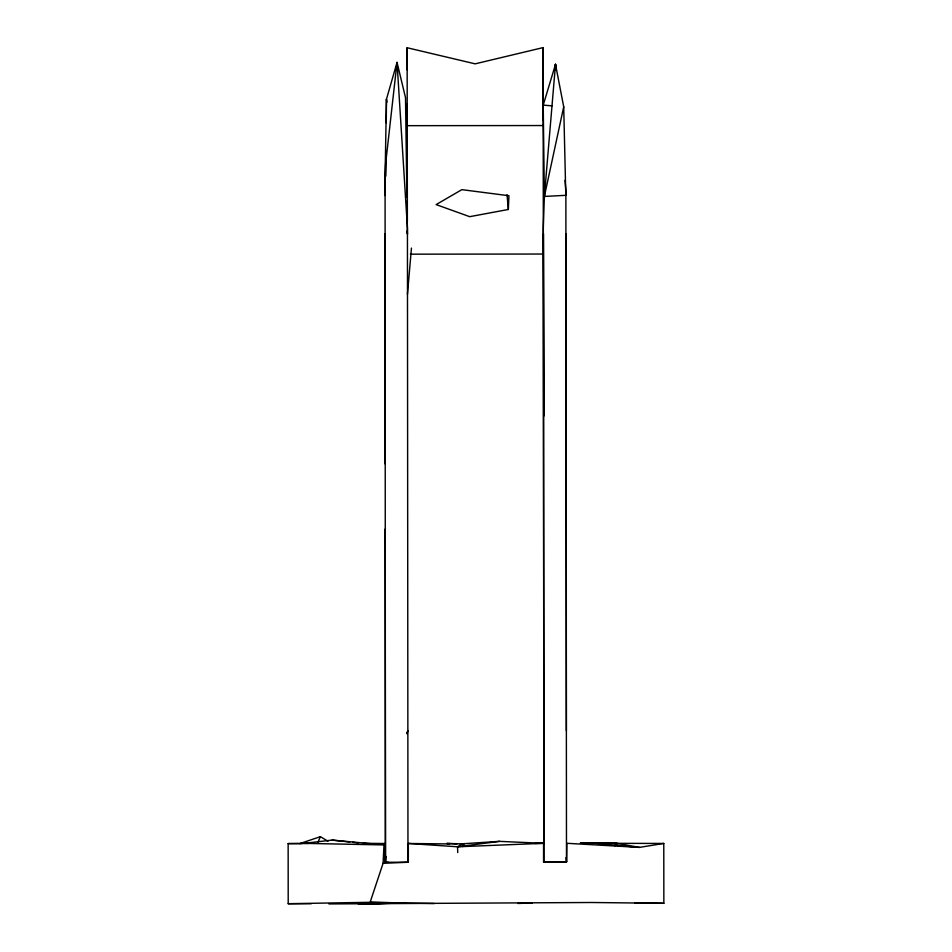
<?xml version="1.0" encoding="UTF-8"?>
<svg xmlns="http://www.w3.org/2000/svg" width="952" height="952" viewBox="0 0 952 952"><rect width="100%" height="100%" fill="white"/><g stroke="black" fill="none" stroke-linecap="round" stroke-linejoin="round"><path stroke-width="1.43" d="M384.87 312.125L384.977 233.847L385.084 463.874M543.497 233.668L544.068 415.869M384.905 294.382L385.084 272.212M385.846 176.12L386.036 150.999M386.262 122.903L386.452 99.258L397.043 62.38L405.504 97.616L406.92 197.005M566.642 861.786L566.845 843.293L639.435 847.387L663.782 843.448L663.853 903.305L591.228 902.496L328.916 903.924M406.98 104.006L406.98 117.953M555.992 70.198L555.504 64.331L544.365 196.445L565.797 195.315L563.715 106.814L555.504 64.331L543.223 105.125L544.365 196.445L543.294 227.956L543.949 861.881L548.233 862.048M508.332 209.476L508.951 195.743L461.851 189.65L436.135 204.597L469.705 216.675L508.332 209.476L507.023 194.66M407.444 294.358L411.454 248.091M385.084 187.722L385.429 862.262L388.309 862.286M555.087 68.734L555.504 64.331M385.429 862.262L386.048 856.395M544.365 196.445L563.715 106.814M407.039 733.694L407.873 730.922M406.718 733.373L407.849 730.767M317.849 842.413L320.396 836.665L327.976 841.247M614.921 845.757L616.146 843.174L639.435 847.387L594 843.198L580.363 842.901L616.146 843.174L617.527 845.781M363.01 843.305L385.096 843.508L383.989 844.936L383.085 863.309L370.114 902.306L288.206 903.698L288.147 843.591L308.472 843.436M386.905 102.185L386.452 99.258L384.739 195.505L385.584 164.089L397.043 62.38L407.432 227.921L407.968 862.238L385.108 862.286L383.085 863.309L408.337 862.238L408.325 843.46L457.555 846.792L462.125 843.817L499.502 841.354L543.616 843.341L534.798 843.448M288.147 843.591L299.88 843.579L320.396 836.665M543.199 102.245L543.116 47.6L475.143 63.843L407.135 47.743L407.218 125.676L543.199 125.545L543.997 844.198M404.588 902.901L358.38 904.245L405.742 902.651M457.733 852.552L457.555 846.792L499.502 841.354M332.081 840.092L304.081 843.353L383.989 844.936L332.081 840.092L349.717 842.02M457.555 846.792L543.556 843.317L543.568 862.096L549.435 862.096M299.88 843.579L302.795 843.472M517.852 903.472L532.394 902.948M543.568 862.096L565.202 861.798M592.763 843.282L663.782 843.448M410.36 254.172L543.39 254.041M663.853 903.305L634.936 902.96M288.206 903.698L311.245 903.722M543.949 861.881L566.488 862.048L565.869 190.483L565.024 180.214M408.384 843.484L449.546 843.948M394.485 902.758L370.114 902.306L434.207 903.531M464.314 843.936L446.785 843.424L456.996 843.972M543.223 105.125L552.005 105.85M352.668 842.33L358.547 842.972M462.125 843.817L462.803 846.59M406.992 231.157L407.456 234.085L406.992 201.455M566.012 857.657L566.488 862.048M566.107 233.966L566.369 730.601M543.116 47.6L543.199 125.545M407.135 47.743L407.17 69.901M407.254 120.119L407.361 221.685M385.167 529.05L385.489 862.322M385.096 843.508L385.108 862.286M543.283 103.03L543.235 119.857L543.175 102.423L543.283 103.03"/></g></svg>
